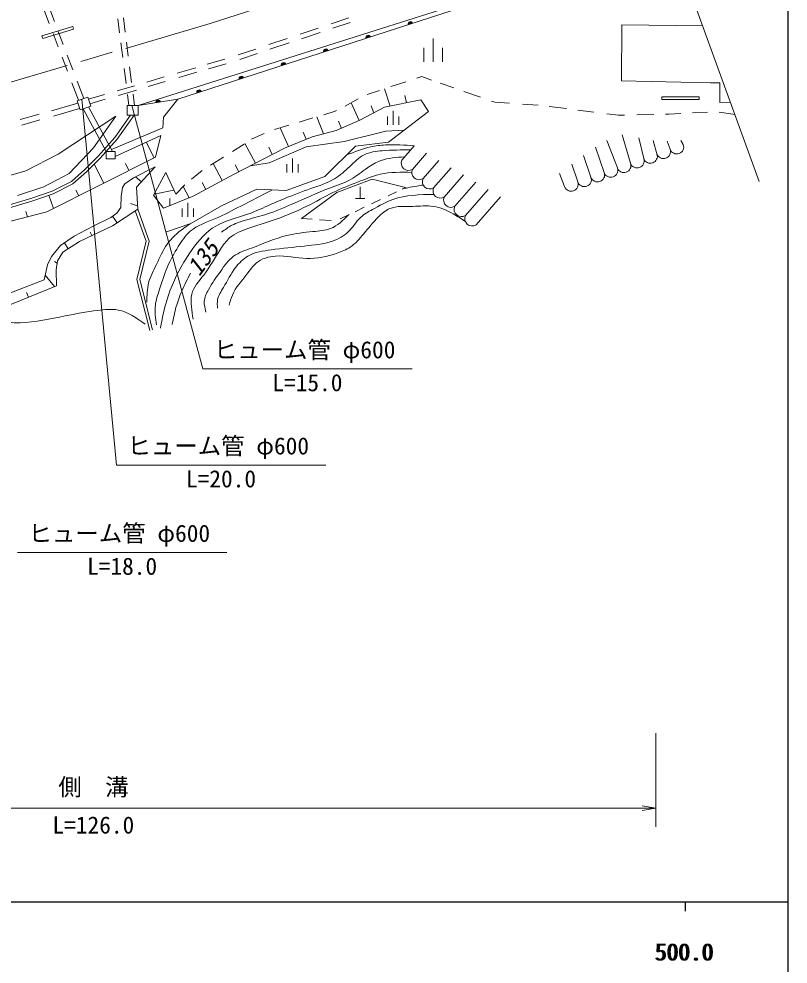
# Model space of a CAD drawing. Units: millimetres, scale not verified. Extents: x 40000 to 680000, y 20000 to 380000.
# Drawn here: x 496918 to 579000, y 198357 to 299274 of the extents above; entities that cross this region are included whole.
import ezdxf
from ezdxf.enums import TextEntityAlignment as Align

# ---------------------------------------------------------------- set-up
doc = ezdxf.new("R2010")
doc.units = ezdxf.units.MM
doc.header["$LTSCALE"] = 1000
doc.linetypes.add('CHAIN', pattern=[18.5, 12, -1.5, 3.5, -1.5])
for name, color, linetype, lineweight in [('M-BGD', 7, 'Continuous', 13), ('M-BMK', 2, 'CHAIN', 13), ('M-BMK-SRVR', 3, 'Continuous', 13), ('M-STR-STR3', 7, 'Continuous', 13), ('M-TTL-BAND', 7, 'Continuous', 25)]:
    doc.layers.add(name, color=color, linetype=linetype, lineweight=lineweight)
doc.styles.add('ＭＳ ゴシック', font='')
doc.styles.get('ＭＳ ゴシック').set_extended_font_data('MS Gothic')

# ---------------------------------------------------------------- blocks, each defined once
blk = doc.blocks.new('open_arrow')
at = {"color": 0, "linetype": 'Continuous', "lineweight": -2}
blk.add_lwpolyline([(7.5, 1.25), (0, 0), (7.5, -1.25)], dxfattribs=at)

msp = doc.modelspace()

# ---------------------------------------------------------------- linework, layer by layer
at = {"layer": 'M-BGD'}
for p, q in [((509646, 290013), (545399, 301363)), ((513889, 290710), (545464, 300924)), ((499551, 300375), (500160, 298773)), ((500102, 300614), (500718, 298994)), ((507477, 299266), (507668, 297770)), ((508067, 299385), (508262, 297850)), ((530226, 298743), (532120, 299377)), ((530403, 298275), (532270, 298900)), ((499371, 297463), (502668, 298455)), ((502754, 298168), (499457, 297176)), ((500560, 297721), (501104, 296289)), ((501121, 297935), (501646, 296552)), ((502668, 298455), (502754, 298168)), ((526941, 297644), (528868, 298289)), ((527074, 297161), (529083, 297834)), ((561267, 298647), (561238, 292664)), ((569901, 298516), (561267, 298647)), ((499457, 297176), (499371, 297463)), ((507803, 296712), (508003, 295142)), ((508398, 296789), (508590, 295280)), ((523595, 296524), (525562, 297183)), ((523704, 296033), (525764, 296723)), ((541124, 297196), (541124, 294696)), ((520300, 295421), (522205, 296059)), ((540124, 296196), (540124, 294696)), ((542124, 294696), (542124, 296196)), ((501524, 295184), (502089, 293700)), ((502081, 295410), (502675, 293847)), ((517022, 294424), (518892, 294974)), ((520486, 294956), (522385, 295592)), ((508151, 293979), (508357, 292361)), ((508735, 294139), (508949, 292467)), ((513822, 293482), (515787, 294060)), ((517159, 293943), (519028, 294493)), ((510567, 292523), (512435, 293073)), ((513968, 293003), (515913, 293576)), ((539901, 293109), (539369, 292935)), ((539901, 293109), (540946, 292743)), ((561238, 292664), (570730, 292434)), ((502561, 292457), (503272, 290586)), ((503136, 292634), (503844, 290770)), ((507405, 291593), (509254, 292137)), ((507543, 291112), (509460, 291676)), ((510699, 292041), (512540, 292583)), ((536527, 289958), (535922, 291811)), ((538210, 292557), (536619, 292039)), ((541865, 292420), (543326, 291908)), ((570730, 292434), (571721, 292435)), ((571721, 292435), (571721, 290346)), ((504268, 290907), (503126, 290539)), ((504580, 289940), (504268, 290907)), ((504338, 290690), (506041, 291191)), ((504492, 290214), (506140, 290699)), ((508505, 291202), (508656, 290013)), ((509106, 291233), (509261, 290013)), ((509646, 290013), (513889, 290710)), ((513889, 290710), (512341, 288799)), ((533132, 290726), (531725, 289974)), ((535393, 291639), (534073, 291208)), ((535928, 289834), (539800, 290639)), ((538089, 291109), (538267, 290320)), ((539800, 290639), (540644, 289373)), ((544398, 291532), (546170, 290911)), ((565534, 290652), (565534, 290952)), ((565534, 290952), (569498, 290952)), ((569498, 290652), (565534, 290652)), ((569498, 290952), (569498, 290652)), ((500386, 289466), (503211, 290274)), ((500610, 288906), (503396, 289703)), ((503126, 290539), (503438, 289572)), ((503438, 289572), (504580, 289940)), ((503775, 289680), (506218, 285116)), ((504355, 289868), (506898, 285116)), ((508480, 290013), (509646, 290013)), ((508480, 289013), (508480, 290013)), ((509646, 290013), (509646, 289013)), ((533235, 288429), (532370, 290318)), ((533282, 288453), (535928, 289834)), ((534518, 289983), (534792, 289241)), ((547364, 290492), (547714, 290370)), ((547714, 290370), (549282, 290266)), ((550659, 290175), (552330, 290065)), ((553501, 289920), (555344, 289691)), ((571721, 290346), (572857, 290372)), ((497066, 288517), (499069, 289090)), ((507260, 288902), (501123, 284849)), ((504867, 285506), (507260, 288902)), ((507159, 286604), (508839, 289013)), ((507394, 286417), (509205, 289013)), ((509646, 289013), (508480, 289013)), ((512341, 288799), (512275, 287646)), ((528296, 288705), (526815, 288265)), ((529420, 286994), (528724, 288832)), ((530675, 289412), (529446, 289047)), ((530827, 289493), (530675, 289412)), ((536249, 288862), (536249, 287962)), ((540644, 289373), (536343, 286110)), ((536849, 289462), (536849, 287962)), ((537449, 287962), (537449, 288862)), ((556574, 289538), (558259, 289328)), ((559674, 289153), (560903, 289000)), ((560903, 289000), (561548, 289012)), ((562864, 289037), (564673, 289071)), ((565926, 289095), (566281, 289101)), ((566281, 289101), (567571, 289167)), ((568793, 289229), (570403, 289312)), ((571639, 289300), (573335, 289057)), ((497217, 287936), (499157, 288491)), ((512275, 287646), (506793, 285313)), ((525706, 287935), (524186, 287483)), ((525682, 285634), (524785, 287661)), ((530790, 287341), (533282, 288453)), ((531012, 288360), (531336, 287585)), ((505367, 284622), (507159, 286604)), ((507197, 284566), (512057, 286834)), ((511479, 284522), (512057, 286834)), ((523101, 287030), (521741, 286421)), ((525269, 285463), (528221, 286690)), ((527240, 287181), (527572, 286420)), ((528221, 286690), (530790, 287341)), ((531634, 286191), (536081, 287303)), ((536081, 287303), (538045, 287401)), ((562189, 283856), (561280, 286895)), ((505585, 284416), (507394, 286417)), ((510498, 286107), (511336, 284450)), ((520939, 285912), (519713, 285133)), ((521042, 285977), (522171, 283870)), ((523620, 283891), (527569, 285616)), ((527569, 285616), (531634, 286191)), ((529563, 282434), (532822, 285693)), ((532822, 285693), (536343, 286110)), ((537786, 284196), (539113, 285717)), ((560782, 283358), (559673, 286297)), ((563597, 284354), (563074, 286559)), ((565004, 284852), (564606, 286297)), ((566412, 285351), (566101, 286223)), ((567820, 285849), (567558, 286297)), ((501123, 284849), (497649, 283035)), ((502281, 282765), (504867, 285506)), ((503954, 283188), (505367, 284622)), ((506218, 285116), (507197, 285116)), ((506218, 284316), (506218, 285116)), ((507197, 285116), (507197, 284316)), ((519824, 282664), (525269, 285463)), ((523576, 285569), (523950, 284784)), ((538917, 283210), (540426, 284940)), ((557966, 282361), (557169, 284690)), ((559374, 282859), (558440, 285587)), ((499914, 278675), (511479, 284522)), ((504161, 282971), (505585, 284416)), ((504953, 283775), (505981, 281742)), ((507197, 284316), (506218, 284316)), ((508293, 283818), (508658, 283096)), ((518740, 284515), (517371, 283646)), ((517656, 283827), (518624, 282020)), ((520001, 283684), (520392, 282955)), ((521646, 283600), (523620, 283891)), ((525516, 283773), (525516, 282873)), ((526116, 284373), (526116, 282873)), ((526716, 282873), (526716, 283773)), ((540047, 282224), (541739, 284164)), ((556559, 281863), (555936, 283756)), ((497649, 283035), (495191, 282357)), ((499579, 281337), (502281, 282765)), ((502520, 281902), (503954, 283188)), ((502690, 281651), (504161, 282971)), ((509140, 282313), (511456, 283489)), ((509471, 281291), (511456, 283489)), ((512587, 282867), (511294, 280459)), ((513651, 280555), (512587, 282867)), ((516489, 283085), (515329, 282174)), ((515530, 280363), (519824, 282664)), ((541177, 281238), (543052, 283387)), ((542308, 280252), (544365, 282610)), ((555151, 281365), (554591, 282785)), ((500454, 280890), (502520, 281902)), ((500570, 280613), (502690, 281651)), ((507970, 281274), (508230, 281663)), ((508230, 281663), (509140, 282313)), ((509362, 282426), (509986, 281862)), ((514638, 281573), (513651, 280555)), ((516475, 281795), (516861, 281076)), ((525422, 280938), (529563, 282434)), ((534601, 282147), (530860, 280731)), ((538160, 281275), (534601, 282147)), ((543438, 279266), (545678, 281834)), ((496761, 280411), (499579, 281337)), ((498304, 280131), (500454, 280890)), ((498397, 279846), (500570, 280613)), ((502997, 280996), (503304, 280389)), ((507840, 280321), (507970, 281274)), ((509598, 278957), (509471, 281291)), ((511357, 280574), (513458, 280975)), ((514437, 281365), (515074, 280176)), ((518522, 279303), (522316, 281092)), ((522316, 281092), (525422, 280938)), ((530860, 280731), (527072, 277969)), ((533344, 280081), (533344, 281331)), ((536311, 280383), (537205, 280814)), ((537822, 281112), (538160, 281275)), ((544568, 278280), (546991, 281057)), ((495908, 279406), (498304, 280131)), ((495908, 279092), (498397, 279846)), ((500112, 280451), (500627, 279035)), ((507797, 279151), (507840, 280321)), ((508833, 279574), (509579, 279311)), ((511294, 280459), (512341, 279059)), ((512341, 279059), (515530, 280363)), ((513027, 280093), (513039, 279344)), ((514955, 279627), (514955, 278127)), ((532844, 280081), (533844, 280081)), ((534529, 279522), (535517, 279999)), ((545699, 277294), (548304, 280281)), ((495106, 277419), (499914, 278675)), ((497669, 278715), (497823, 278128)), ((506714, 278068), (507364, 278545)), ((506918, 277170), (509598, 278957)), ((507364, 278545), (507797, 279151)), ((510502, 275542), (509341, 278785)), ((510814, 275559), (509598, 278957)), ((514355, 279027), (514355, 278127)), ((518522, 279303), (515258, 277415)), ((515555, 278127), (515555, 279027)), ((532789, 278683), (533776, 279159)), ((504852, 277159), (506714, 278068)), ((506909, 278211), (507392, 277486)), ((527072, 277969), (528206, 277892)), ((529003, 277837), (530255, 277752)), ((531192, 277912), (532164, 278381)), ((502816, 276076), (504852, 277159)), ((503377, 275522), (506918, 277170)), ((515258, 277415), (512657, 276538)), ((501343, 275079), (502816, 276076)), ((501588, 274365), (503377, 275522)), ((504521, 276498), (504691, 276134)), ((509513, 271443), (510502, 275542)), ((509822, 271444), (510814, 275559)), ((500390, 273910), (501343, 275079)), ((501766, 275366), (502170, 274741)), ((499957, 273000), (500390, 273910)), ((501027, 273454), (501588, 274365)), ((499610, 271398), (499957, 273000)), ((500715, 273356), (500990, 273193)), ((500887, 272472), (501027, 273454)), ((499720, 271904), (500716, 270704)), ((500922, 270789), (500887, 272472)), ((494716, 269535), (499610, 271398)), ((495174, 268422), (500922, 270789)), ((510879, 266005), (509513, 271443)), ((511170, 266079), (509822, 271444)), ((497732, 270069), (497942, 269561))]:
    msp.add_line(p, q, dxfattribs=at)
for centre, radius, start, end in [((538698, 298736), 250, 17.92631, 197.92631), ((538698, 298736), 200, 17.92631, 197.92631), ((538698, 298736), 150, 17.92631, 197.92631), ((538698, 298736), 100, 17.92631, 197.92631), ((538698, 298736), 50, 17.92631, 197.92631), ((534187, 297276), 250, 17.92631, 197.92631), ((534187, 297276), 200, 17.92631, 197.92631), ((534187, 297276), 150, 17.92631, 197.92631), ((534187, 297276), 100, 17.92631, 197.92631), ((534187, 297276), 50, 17.92631, 197.92631), ((529677, 295817), 250, 17.92631, 197.92631), ((529677, 295817), 200, 17.92631, 197.92631), ((529677, 295817), 150, 17.92631, 197.92631), ((529677, 295817), 100, 17.92631, 197.92631), ((529677, 295817), 50, 17.92631, 197.92631), ((525166, 294358), 250, 17.92631, 197.92631), ((525166, 294358), 200, 17.92631, 197.92631), ((525166, 294358), 150, 17.92631, 197.92631), ((525166, 294358), 100, 17.92631, 197.92631), ((525166, 294358), 50, 17.92631, 197.92631), ((520655, 292899), 250, 17.92631, 197.92631), ((520655, 292899), 200, 17.92631, 197.92631), ((520655, 292899), 150, 17.92631, 197.92631), ((520655, 292899), 100, 17.92631, 197.92631), ((520655, 292899), 50, 17.92631, 197.92631), ((516145, 291440), 250, 17.92631, 197.92631), ((516145, 291440), 200, 17.92631, 197.92631), ((516145, 291440), 150, 17.92631, 197.92631), ((516145, 291440), 100, 17.92631, 197.92631), ((516145, 291440), 50, 17.92631, 197.92631), ((511768, 290362), 250, 9.32309, 189.32309), ((511768, 290362), 200, 9.32309, 189.32309), ((511768, 290362), 150, 9.32309, 189.32309), ((511768, 290362), 100, 9.32309, 189.32309), ((511768, 290362), 50, 9.32309, 189.32309), ((567116, 285600), 747, 199.49306, 19.49306), ((564301, 284603), 747, 199.49306, 19.49306), ((565708, 285102), 747, 199.49306, 19.49306), ((538495, 283868), 781, 155.1607, 302.64029), ((561485, 283607), 747, 199.49306, 19.49306), ((562893, 284105), 747, 199.49306, 19.49306), ((539626, 282882), 781, 155.1607, 302.64029), ((558670, 282610), 747, 199.49306, 19.49306), ((560078, 283108), 747, 199.49306, 19.49306), ((540756, 281896), 781, 155.1607, 302.64029), ((555855, 281614), 747, 199.49306, 19.49306), ((557263, 282112), 747, 199.49306, 19.49306), ((541886, 280910), 781, 155.1607, 302.64029), ((543017, 279924), 781, 155.1607, 302.64029), ((544147, 278938), 781, 155.1607, 302.64029), ((545277, 277952), 781, 155.1607, 302.64029)]:
    msp.add_arc(centre, radius, start, end, dxfattribs=at)
for points, knots in [([(531855, 284725), (532714, 285076), (533574, 285426), (534473, 285621), (534984, 285732), (535508, 285793), (536031, 285821), (537063, 285876), (538094, 285803), (539125, 285731)], [0, 0, 0, 0, 1, 1, 1, 2, 2, 2, 3, 3, 3, 3]), ([(512011, 266246), (512137, 266892), (512264, 267537), (512420, 268177), (512646, 269103), (512935, 270018), (513297, 270896), (513841, 272217), (514550, 273457), (515403, 274640), (516109, 275619), (516914, 276559), (517918, 277155), (518939, 277760), (520166, 278009), (521310, 278412), (522053, 278674), (522761, 279000), (523474, 279319), (524056, 279579), (524641, 279835), (525229, 280079), (526163, 280467), (527103, 280827), (528066, 281161), (528939, 281464), (529831, 281746), (530610, 282214), (531193, 282564), (531713, 283018), (532219, 283501), (532709, 283969), (533186, 284465), (533769, 284758), (534347, 285049), (535028, 285141), (535699, 285197), (536730, 285283), (537735, 285286), (538740, 285289)], [0, 0, 0, 0, 1, 1, 1, 2, 2, 2, 3, 3, 3, 4, 4, 4, 5, 5, 5, 6, 6, 6, 7, 7, 7, 8, 8, 8, 9, 9, 9, 10, 10, 10, 11, 11, 11, 12, 12, 12, 13, 13, 13, 13]), ([(518551, 276510), (518908, 276775), (519264, 277039), (519652, 277244), (520155, 277510), (520711, 277675), (521265, 277830), (521992, 278035), (522717, 278223), (523429, 278454), (524351, 278753), (525253, 279126), (526143, 279517), (527447, 280092), (528724, 280707), (530067, 281204), (530827, 281486), (531608, 281730), (532304, 282121), (532934, 282476), (533495, 282951), (534101, 283368), (534551, 283678), (535027, 283955), (535531, 284138), (536335, 284431), (537212, 284487), (538088, 284543)], [0, 0, 0, 0, 1, 1, 1, 2, 2, 2, 3, 3, 3, 4, 4, 4, 5, 5, 5, 6, 6, 6, 7, 7, 7, 8, 8, 8, 9, 9, 9, 9]), ([(515505, 267207), (515440, 267651), (515374, 268095), (515330, 268552), (515286, 269006), (515264, 269472), (515369, 269897), (515555, 270652), (516142, 271275), (516636, 271925), (517317, 272821), (517819, 273770), (518430, 274693), (518714, 275124), (519022, 275549), (519405, 275883), (519977, 276382), (520716, 276676), (521452, 276935), (522614, 277346), (523769, 277671), (524903, 278086), (525967, 278475), (527012, 278944), (528027, 279467), (528947, 279941), (529841, 280460), (530773, 280898), (531617, 281295), (532492, 281625), (533367, 281970), (534060, 282242), (534754, 282523), (535470, 282687), (536560, 282936), (537702, 282913), (538844, 282889)], [0, 0, 0, 0, 1, 1, 1, 2, 2, 2, 3, 3, 3, 4, 4, 4, 5, 5, 5, 6, 6, 6, 7, 7, 7, 8, 8, 8, 9, 9, 9, 10, 10, 10, 11, 11, 11, 12, 12, 12, 12]), ([(511595, 266597), (511494, 267312), (511394, 268028), (511481, 268725), (511547, 269265), (511726, 269794), (511899, 270322), (512173, 271160), (512433, 271994), (512773, 272793), (513091, 273539), (513479, 274255), (513914, 274960), (514283, 275560), (514686, 276152), (515206, 276595), (515961, 277237), (516963, 277564), (517905, 277963), (518842, 278360), (519719, 278830), (520604, 279294), (521694, 279865), (522795, 280428), (523896, 280991)], [0, 0, 0, 0, 1, 1, 1, 2, 2, 2, 3, 3, 3, 4, 4, 4, 5, 5, 5, 6, 6, 6, 7, 7, 7, 8, 8, 8, 8]), ([(537847, 281124), (538043, 281164), (538239, 281205), (538436, 281244), (538753, 281307), (539071, 281367), (539389, 281423), (539613, 281462), (539837, 281500), (540062, 281538)], [0, 0, 0, 0, 1, 1, 1, 2, 2, 2, 3, 3, 3, 3]), ([(518118, 268376), (518093, 268681), (518067, 268985), (518118, 269273), (518200, 269744), (518484, 270171), (518742, 270599), (519181, 271327), (519544, 272056), (520048, 272724), (520410, 273204), (520844, 273653), (521354, 273952), (522083, 274381), (522967, 274504), (523830, 274615), (525040, 274772), (526209, 274905), (527398, 275025), (528401, 275125), (529418, 275216), (530381, 275551), (531015, 275772), (531625, 276098), (532097, 276565), (532562, 277025), (532892, 277623), (533364, 278066), (533735, 278415), (534194, 278669), (534651, 278924), (535369, 279325), (536081, 279730), (536835, 279996), (538198, 280478), (539699, 280508), (541200, 280537)], [0, 0, 0, 0, 1, 1, 1, 2, 2, 2, 3, 3, 3, 4, 4, 4, 5, 5, 5, 6, 6, 6, 7, 7, 7, 8, 8, 8, 9, 9, 9, 10, 10, 10, 11, 11, 11, 12, 12, 12, 12]), ([(519366, 268708), (519459, 269074), (519553, 269440), (519697, 269780), (520044, 270600), (520685, 271268), (521237, 272003), (521565, 272439), (521862, 272898), (522271, 273231), (522818, 273678), (523567, 273897), (524298, 273952), (525434, 274039), (526527, 273729), (527632, 273699), (528718, 273669), (529816, 273909), (530869, 274264), (531363, 274432), (531848, 274625), (532272, 274908), (532829, 275279), (533282, 275806), (533715, 276331), (534222, 276946), (534701, 277559), (535275, 278125), (535642, 278487), (536047, 278830), (536503, 279022), (537237, 279329), (538102, 279242), (538940, 279256), (539701, 279268), (540440, 279362), (541163, 279256), (541895, 279147), (542609, 278832), (543268, 278456), (543717, 278200), (544141, 277917), (544564, 277633)], [0, 0, 0, 0, 1, 1, 1, 2, 2, 2, 3, 3, 3, 4, 4, 4, 5, 5, 5, 6, 6, 6, 7, 7, 7, 8, 8, 8, 9, 9, 9, 10, 10, 10, 11, 11, 11, 12, 12, 12, 13, 13, 13, 14, 14, 14, 14]), ([(516870, 267967), (516809, 268212), (516747, 268457), (516714, 268708), (516696, 268844), (516687, 268982), (516695, 269117), (516720, 269550), (516925, 269958), (517143, 270346), (517542, 271055), (517985, 271695), (518449, 272354), (518856, 272932), (519279, 273525), (519834, 273933), (520388, 274341), (521074, 274564), (521744, 274810), (523023, 275281), (524243, 275837), (525527, 276156), (526421, 276377), (527347, 276483), (528295, 276565), (528946, 276621), (529607, 276665), (530186, 276896), (530912, 277186), (531508, 277769), (532104, 278352)], [0, 0, 0, 0, 1, 1, 1, 2, 2, 2, 3, 3, 3, 4, 4, 4, 5, 5, 5, 6, 6, 6, 7, 7, 7, 8, 8, 8, 9, 9, 9, 10, 10, 10, 10]), ([(510568, 269030), (510579, 269728), (510589, 270425), (510758, 271082), (510934, 271766), (511282, 272406), (511595, 273059), (511951, 273805), (512262, 274569), (512735, 275226), (513203, 275876), (513829, 276421), (514484, 276899), (514719, 277070), (514957, 277232), (515196, 277395)], [0, 0, 0, 0, 1, 1, 1, 2, 2, 2, 3, 3, 3, 4, 4, 4, 5, 5, 5, 5]), ([(513270, 266645), (513401, 267285), (513532, 267925), (513710, 268552), (513870, 269113), (514069, 269665), (514297, 270202), (514573, 270852), (514894, 271480), (515214, 272109)], [0, 0, 0, 0, 1, 1, 1, 2, 2, 2, 3, 3, 3, 3]), ([(480248, 269172), (481557, 269239), (482866, 269307), (484187, 269133), (484513, 269090), (484840, 269033), (485133, 268904), (485568, 268712), (485927, 268363), (486337, 268101), (486716, 267859), (487138, 267692), (487570, 267585), (488353, 267390), (489169, 267391), (489979, 267356), (491501, 267289), (492998, 267093), (494509, 266954), (495358, 266876), (496211, 266815), (497061, 266839), (498672, 266885), (500271, 267236), (501850, 267556), (502998, 267789), (504135, 268005), (505319, 268158), (506062, 268254), (506822, 268326), (507527, 268187), (508563, 267983), (509479, 267325), (510395, 266667)], [0, 0, 0, 0, 1, 1, 1, 2, 2, 2, 3, 3, 3, 4, 4, 4, 5, 5, 5, 6, 6, 6, 7, 7, 7, 8, 8, 8, 9, 9, 9, 10, 10, 10, 11, 11, 11, 11])]:
    msp.add_open_spline(points, degree=3, knots=knots, dxfattribs=at)
at = {"layer": 'M-BMK'}
for p, q in [((517343, 298788), (531508, 303353)), ((472819, 285677), (517343, 298788))]:
    msp.add_line(p, q, dxfattribs=at)
at = {"layer": 'M-BMK-SRVR'}
msp.add_line((564412, 313635), (575924, 281925), dxfattribs=at)
at = {"layer": 'M-STR-STR3'}
for p, q in [((503650, 290708), (507327, 251644)), ((508959, 290013), (516543, 261909)), ((516543, 261909), (538880, 261909)), ((507327, 251644), (529665, 251644)), ((496771, 242311), (519109, 242311)), ((564888, 223003), (564888, 213003)), ((444861, 215003), (564888, 215003))]:
    msp.add_line(p, q, dxfattribs=at)
at = {"layer": 'M-TTL-BAND'}
for p, q in [((579000, 20000), (579000, 370000)), ((40000, 205000), (579000, 205000)), ((568000, 205000), (568000, 204000))]:
    msp.add_line(p, q, dxfattribs=at)

# ---------------------------------------------------------------- block references
at = {"layer": 'M-STR-STR3', "xscale": 193, "yscale": 193, "rotation": 180}
msp.add_blockref('open_arrow', (564888, 215003), dxfattribs=at)

# ---------------------------------------------------------------- texts
at = {"layer": 'M-BGD', "style": 'ＭＳ ゴシック', "oblique": 15}
msp.add_text('135', height=1833, rotation=53.213, dxfattribs=at).set_placement((515417, 272242), align=Align.MIDDLE_LEFT)
at = {"layer": 'M-STR-STR3', "style": 'ＭＳ ゴシック'}
for s, p in [('ヒューム管 φ600', (517711, 262483)), ('L=15.0', (523961, 258970)), ('ヒューム管 φ600', (508496, 252218)), ('L=20.0', (514746, 248705)), ('ヒューム管 φ600', (497940, 242886)), ('L=18.0', (504190, 239373)), ('側\u3000溝', (501124, 215800)), ('L=126.0', (500499, 211741))]:
    msp.add_text(s, height=1833, dxfattribs=at).set_placement(p, align=Align.BOTTOM_LEFT)
at = {"layer": 'M-TTL-BAND', "style": 'ＭＳ ゴシック'}
for p in [(567844, 198195), (568000, 198195)]:
    msp.add_text('500.0', height=1833, dxfattribs=at).set_placement(p, align=Align.BOTTOM_CENTER)

doc.saveas('drawing.dxf')
